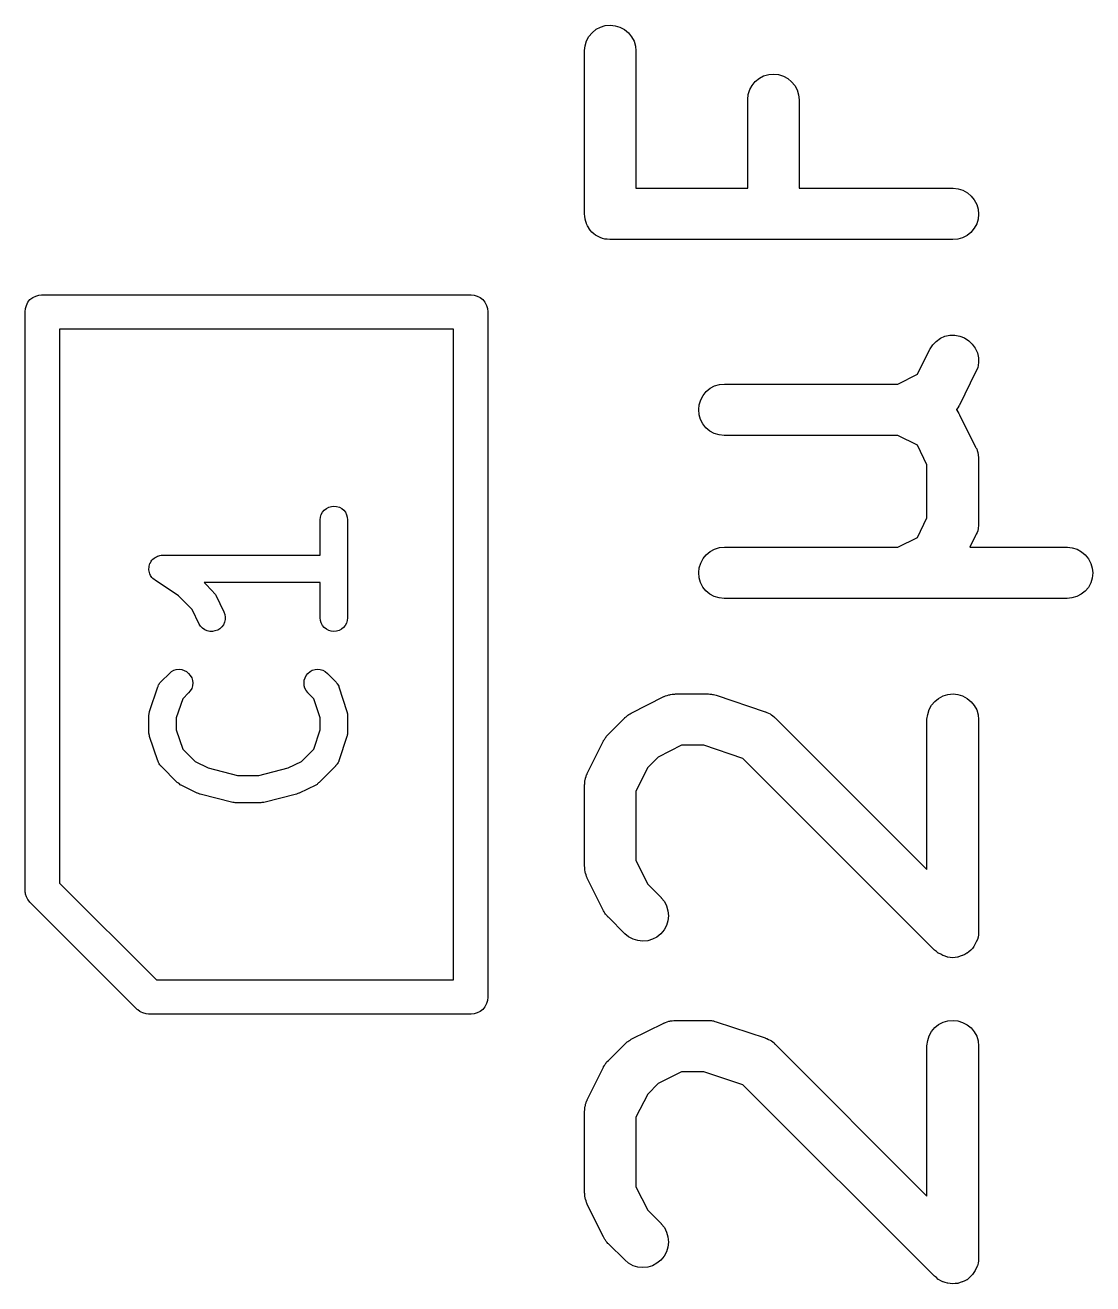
# Model space of a CAD drawing. Extents: x 123.2 to 171.9, y -130.5 to -87.1.
# Drawn here: x 137.665 to 140.781, y -121.315 to -117.641 of the extents above; entities that cross this region are included whole.
import ezdxf

# ---------------------------------------------------------------- set-up
doc = ezdxf.new("R2010")
doc.units = 0
doc.header["$MEASUREMENT"] = 0
doc.layers.add('BLACK', color=7, linetype='CONTINUOUS')

msp = doc.modelspace()

# ---------------------------------------------------------------- linework, layer by layer
at = {"layer": 'BLACK', "linetype": 'CONTINUOUS'}
for p, q in [((139.358, -117.642), (139.373, -117.641)), ((139.373, -117.641), (139.387, -117.643)), ((139.303, -117.687), (139.31, -117.674)), ((139.31, -117.674), (139.32, -117.663)), ((139.32, -117.663), (139.331, -117.653)), ((139.331, -117.653), (139.344, -117.647)), ((139.344, -117.647), (139.358, -117.642)), ((139.387, -117.643), (139.401, -117.647)), ((139.401, -117.647), (139.414, -117.654)), ((139.414, -117.654), (139.426, -117.663)), ((139.426, -117.663), (139.435, -117.675)), ((139.435, -117.675), (139.442, -117.688)), ((139.297, -117.715), (139.299, -117.701)), ((139.299, -117.701), (139.303, -117.687)), ((139.442, -117.688), (139.446, -117.702)), ((139.446, -117.702), (139.447, -117.716)), ((139.297, -117.716), (139.297, -117.715)), ((139.297, -118.192), (139.297, -117.716)), ((139.447, -117.716), (139.447, -118.117)), ((139.82, -117.789), (139.835, -117.785)), ((139.835, -117.785), (139.849, -117.784)), ((139.849, -117.784), (139.864, -117.785)), ((139.864, -117.785), (139.878, -117.79)), ((139.78, -117.829), (139.787, -117.817)), ((139.787, -117.817), (139.796, -117.805)), ((139.796, -117.805), (139.808, -117.796)), ((139.808, -117.796), (139.82, -117.789)), ((139.878, -117.79), (139.891, -117.797)), ((139.891, -117.797), (139.902, -117.806)), ((139.902, -117.806), (139.911, -117.817)), ((139.911, -117.817), (139.918, -117.83)), ((139.774, -117.858), (139.775, -117.843)), ((139.774, -117.859), (139.774, -117.858)), ((139.774, -118.117), (139.774, -117.859)), ((139.775, -117.843), (139.78, -117.829)), ((139.918, -117.83), (139.922, -117.844)), ((139.922, -117.844), (139.924, -117.859)), ((139.924, -117.859), (139.924, -118.117)), ((139.447, -118.117), (139.774, -118.117)), ((139.924, -118.117), (140.372, -118.117)), ((140.372, -118.117), (140.373, -118.117)), ((140.373, -118.117), (140.388, -118.119)), ((140.388, -118.119), (140.402, -118.123)), ((140.402, -118.123), (140.415, -118.13)), ((140.415, -118.13), (140.426, -118.14)), ((140.426, -118.14), (140.435, -118.151)), ((140.435, -118.151), (140.442, -118.164)), ((139.298, -118.199), (139.297, -118.192)), ((140.442, -118.164), (140.446, -118.178)), ((140.446, -118.178), (140.447, -118.193)), ((139.299, -118.206), (139.298, -118.199)), ((139.299, -118.207), (139.299, -118.206)), ((139.301, -118.214), (139.299, -118.207)), ((139.299, -118.207), (139.299, -118.207)), ((139.303, -118.22), (139.301, -118.214)), ((139.303, -118.221), (139.303, -118.22)), ((139.306, -118.227), (139.303, -118.221)), ((139.303, -118.221), (139.303, -118.221)), ((139.31, -118.233), (139.306, -118.227)), ((140.442, -118.221), (140.435, -118.234)), ((140.446, -118.207), (140.442, -118.221)), ((140.447, -118.193), (140.446, -118.207)), ((139.31, -118.234), (139.31, -118.233)), ((139.314, -118.239), (139.31, -118.234)), ((139.31, -118.234), (139.31, -118.234)), ((139.319, -118.245), (139.314, -118.239)), ((139.325, -118.25), (139.319, -118.245)), ((139.319, -118.245), (139.319, -118.245)), ((139.319, -118.245), (139.319, -118.245)), ((139.33, -118.254), (139.325, -118.25)), ((139.337, -118.258), (139.33, -118.254)), ((139.33, -118.254), (139.33, -118.254)), ((139.33, -118.254), (139.33, -118.254)), ((139.343, -118.261), (139.337, -118.258)), ((139.35, -118.264), (139.343, -118.261)), ((139.343, -118.261), (139.343, -118.261)), ((139.343, -118.261), (139.343, -118.261)), ((139.357, -118.266), (139.35, -118.264)), ((139.364, -118.266), (139.357, -118.266)), ((139.357, -118.266), (139.357, -118.266)), ((139.357, -118.266), (139.357, -118.266)), ((139.371, -118.267), (139.364, -118.266)), ((140.387, -118.266), (140.372, -118.267)), ((140.401, -118.262), (140.387, -118.266)), ((140.414, -118.255), (140.401, -118.262)), ((140.425, -118.246), (140.414, -118.255)), ((140.435, -118.234), (140.425, -118.246)), ((139.372, -118.267), (139.371, -118.267)), ((140.372, -118.267), (139.372, -118.267)), ((139.372, -118.267), (139.372, -118.267)), ((139.372, -118.267), (139.372, -118.267)), ((139.372, -118.267), (139.372, -118.267)), ((137.673, -118.45), (137.679, -118.442)), ((137.679, -118.442), (137.687, -118.436)), ((137.687, -118.436), (137.696, -118.432)), ((137.696, -118.432), (137.705, -118.429)), ((137.705, -118.429), (137.713, -118.428)), ((137.713, -118.428), (137.715, -118.428)), ((137.715, -118.428), (137.717, -118.428)), ((137.717, -118.428), (138.963, -118.428)), ((138.963, -118.428), (138.965, -118.428)), ((138.965, -118.428), (138.967, -118.428)), ((138.967, -118.428), (138.975, -118.429)), ((138.975, -118.429), (138.984, -118.432)), ((138.984, -118.432), (138.993, -118.436)), ((138.993, -118.436), (139.001, -118.442)), ((139.001, -118.442), (139.007, -118.45)), ((137.665, -118.478), (137.666, -118.468)), ((137.665, -118.48), (137.665, -118.478)), ((137.665, -120.163), (137.665, -118.48)), ((137.666, -118.468), (137.669, -118.459)), ((137.669, -118.459), (137.673, -118.45)), ((139.007, -118.45), (139.011, -118.459)), ((139.011, -118.459), (139.014, -118.468)), ((139.014, -118.468), (139.015, -118.478)), ((139.015, -118.478), (139.015, -118.48)), ((139.015, -118.48), (139.015, -120.476)), ((137.765, -118.528), (137.765, -120.145)), ((138.915, -118.528), (137.765, -118.528)), ((138.915, -120.428), (138.915, -118.528)), ((140.324, -118.564), (140.336, -118.555)), ((140.336, -118.555), (140.349, -118.549)), ((140.349, -118.549), (140.364, -118.546)), ((140.364, -118.546), (140.378, -118.546)), ((140.378, -118.546), (140.393, -118.549)), ((140.393, -118.549), (140.406, -118.554)), ((140.406, -118.554), (140.419, -118.562)), ((140.269, -118.66), (140.305, -118.587)), ((140.305, -118.587), (140.306, -118.586)), ((140.306, -118.586), (140.314, -118.574)), ((140.314, -118.574), (140.324, -118.564)), ((140.419, -118.562), (140.429, -118.572)), ((140.429, -118.572), (140.438, -118.584)), ((140.438, -118.584), (140.444, -118.597)), ((140.444, -118.597), (140.447, -118.612)), ((140.447, -118.626), (140.445, -118.641)), ((140.447, -118.612), (140.447, -118.626)), ((140.212, -118.689), (140.269, -118.66)), ((140.439, -118.654), (140.392, -118.75)), ((140.445, -118.641), (140.439, -118.654)), ((139.653, -118.71), (139.664, -118.701)), ((139.664, -118.701), (139.677, -118.694)), ((139.677, -118.694), (139.691, -118.69)), ((139.691, -118.69), (139.706, -118.689)), ((139.706, -118.689), (140.212, -118.689)), ((139.632, -118.749), (139.637, -118.735)), ((139.637, -118.735), (139.644, -118.722)), ((139.644, -118.722), (139.653, -118.71)), ((139.631, -118.763), (139.632, -118.749)), ((139.632, -118.778), (139.631, -118.763)), ((139.636, -118.792), (139.632, -118.778)), ((140.387, -118.758), (140.383, -118.763)), ((140.383, -118.763), (140.383, -118.764)), ((140.383, -118.764), (140.383, -118.764)), ((140.383, -118.764), (140.384, -118.765)), ((140.384, -118.765), (140.387, -118.77)), ((140.39, -118.753), (140.387, -118.758)), ((140.387, -118.77), (140.39, -118.775)), ((140.391, -118.751), (140.39, -118.752)), ((140.39, -118.752), (140.39, -118.753)), ((140.39, -118.775), (140.391, -118.776)), ((140.392, -118.75), (140.391, -118.751)), ((140.391, -118.776), (140.392, -118.778)), ((140.392, -118.778), (140.439, -118.873)), ((139.643, -118.805), (139.636, -118.792)), ((139.652, -118.816), (139.643, -118.805)), ((139.663, -118.826), (139.652, -118.816)), ((139.676, -118.833), (139.663, -118.826)), ((139.69, -118.837), (139.676, -118.833)), ((139.705, -118.839), (139.69, -118.837)), ((139.706, -118.839), (139.705, -118.839)), ((140.212, -118.839), (139.706, -118.839)), ((140.269, -118.867), (140.212, -118.839)), ((140.297, -118.924), (140.269, -118.867)), ((140.439, -118.873), (140.44, -118.874)), ((140.44, -118.874), (140.441, -118.876)), ((140.441, -118.876), (140.442, -118.878)), ((140.442, -118.878), (140.443, -118.883)), ((140.443, -118.883), (140.445, -118.888)), ((140.445, -118.888), (140.445, -118.89)), ((140.445, -118.89), (140.446, -118.892)), ((140.297, -119.079), (140.297, -118.924)), ((140.446, -118.892), (140.446, -118.897)), ((140.446, -118.897), (140.447, -118.902)), ((140.447, -118.902), (140.447, -118.904)), ((140.447, -118.904), (140.447, -118.907)), ((140.447, -118.907), (140.447, -119.097)), ((138.527, -119.077), (138.529, -119.069)), ((138.529, -119.069), (138.533, -119.063)), ((138.533, -119.063), (138.538, -119.057)), ((138.538, -119.057), (138.544, -119.052)), ((138.544, -119.052), (138.551, -119.048)), ((138.551, -119.048), (138.559, -119.046)), ((138.559, -119.046), (138.566, -119.045)), ((138.566, -119.045), (138.574, -119.046)), ((138.574, -119.046), (138.582, -119.048)), ((138.582, -119.048), (138.589, -119.052)), ((138.589, -119.052), (138.595, -119.057)), ((138.595, -119.057), (138.6, -119.063)), ((138.6, -119.063), (138.603, -119.07)), ((138.603, -119.07), (138.605, -119.077)), ((138.526, -119.085), (138.527, -119.077)), ((138.526, -119.188), (138.526, -119.085)), ((138.526, -119.085), (138.526, -119.085)), ((138.605, -119.077), (138.606, -119.085)), ((138.606, -119.085), (138.606, -119.371)), ((140.269, -119.136), (140.297, -119.079)), ((140.447, -119.102), (140.446, -119.108)), ((140.446, -119.108), (140.446, -119.113)), ((140.447, -119.097), (140.447, -119.098)), ((140.447, -119.098), (140.447, -119.1)), ((140.447, -119.1), (140.447, -119.102)), ((140.212, -119.165), (140.269, -119.136)), ((140.439, -119.131), (140.422, -119.165)), ((140.44, -119.129), (140.439, -119.131)), ((140.441, -119.127), (140.44, -119.129)), ((140.443, -119.122), (140.441, -119.127)), ((140.445, -119.117), (140.443, -119.122)), ((140.446, -119.113), (140.445, -119.115)), ((140.445, -119.115), (140.445, -119.117)), ((139.653, -119.187), (139.664, -119.177)), ((139.664, -119.177), (139.677, -119.171)), ((139.677, -119.171), (139.691, -119.166)), ((139.691, -119.166), (139.706, -119.165)), ((139.706, -119.165), (140.212, -119.165)), ((140.422, -119.165), (140.706, -119.165)), ((140.706, -119.165), (140.707, -119.165)), ((140.707, -119.165), (140.721, -119.167)), ((140.721, -119.167), (140.735, -119.171)), ((140.735, -119.171), (140.748, -119.178)), ((140.748, -119.178), (140.759, -119.187)), ((138.027, -119.22), (138.028, -119.216)), ((138.027, -119.224), (138.027, -119.22)), ((138.027, -119.22), (138.027, -119.22)), ((138.027, -119.22), (138.027, -119.22)), ((138.028, -119.216), (138.029, -119.212)), ((138.029, -119.212), (138.031, -119.21)), ((138.029, -119.212), (138.029, -119.212)), ((138.029, -119.212), (138.029, -119.212)), ((138.031, -119.21), (138.033, -119.206)), ((138.033, -119.206), (138.035, -119.203)), ((138.033, -119.206), (138.033, -119.206)), ((138.033, -119.206), (138.033, -119.206)), ((138.035, -119.203), (138.038, -119.2)), ((138.038, -119.2), (138.041, -119.197)), ((138.038, -119.2), (138.038, -119.2)), ((138.038, -119.2), (138.038, -119.2)), ((138.041, -119.197), (138.044, -119.195)), ((138.044, -119.195), (138.048, -119.193)), ((138.044, -119.195), (138.044, -119.195)), ((138.044, -119.195), (138.044, -119.195)), ((138.048, -119.193), (138.051, -119.191)), ((138.051, -119.191), (138.055, -119.19)), ((138.051, -119.191), (138.051, -119.191)), ((138.051, -119.191), (138.051, -119.191)), ((138.055, -119.19), (138.058, -119.189)), ((138.058, -119.189), (138.062, -119.188)), ((138.058, -119.189), (138.058, -119.189)), ((138.058, -119.189), (138.058, -119.189)), ((138.062, -119.188), (138.066, -119.188)), ((138.066, -119.188), (138.526, -119.188)), ((139.632, -119.225), (139.637, -119.211)), ((139.637, -119.211), (139.644, -119.198)), ((139.644, -119.198), (139.653, -119.187)), ((140.759, -119.187), (140.768, -119.199)), ((140.768, -119.199), (140.775, -119.212)), ((140.775, -119.212), (140.779, -119.226)), ((138.026, -119.228), (138.027, -119.224)), ((138.026, -119.231), (138.026, -119.228)), ((138.026, -119.228), (138.026, -119.228)), ((138.026, -119.228), (138.026, -119.228)), ((138.027, -119.235), (138.026, -119.231)), ((138.028, -119.239), (138.027, -119.235)), ((138.027, -119.235), (138.027, -119.235)), ((138.027, -119.235), (138.027, -119.235)), ((138.029, -119.243), (138.028, -119.239)), ((138.031, -119.247), (138.029, -119.243)), ((138.029, -119.243), (138.029, -119.243)), ((138.029, -119.243), (138.029, -119.243)), ((138.033, -119.25), (138.031, -119.247)), ((138.035, -119.253), (138.033, -119.25)), ((138.033, -119.25), (138.033, -119.25)), ((138.033, -119.25), (138.033, -119.25)), ((138.038, -119.256), (138.035, -119.253)), ((138.041, -119.259), (138.038, -119.256)), ((138.038, -119.256), (138.038, -119.256)), ((138.038, -119.256), (138.038, -119.256)), ((139.631, -119.239), (139.632, -119.225)), ((139.632, -119.254), (139.631, -119.239)), ((139.636, -119.268), (139.632, -119.254)), ((140.779, -119.255), (140.775, -119.269)), ((140.779, -119.226), (140.781, -119.24)), ((140.781, -119.24), (140.779, -119.255)), ((138.044, -119.261), (138.041, -119.259)), ((138.112, -119.307), (138.044, -119.261)), ((138.044, -119.261), (138.044, -119.261)), ((138.044, -119.261), (138.044, -119.261)), ((138.044, -119.261), (138.044, -119.261)), ((138.044, -119.261), (138.044, -119.261)), ((138.526, -119.268), (138.187, -119.268)), ((138.187, -119.268), (138.214, -119.295)), ((138.526, -119.371), (138.526, -119.268)), ((139.643, -119.281), (139.636, -119.268)), ((139.652, -119.292), (139.643, -119.281)), ((139.663, -119.302), (139.652, -119.292)), ((140.759, -119.293), (140.747, -119.302)), ((140.768, -119.282), (140.759, -119.293)), ((140.775, -119.269), (140.768, -119.282)), ((138.152, -119.347), (138.112, -119.307)), ((138.214, -119.295), (138.214, -119.295)), ((138.214, -119.295), (138.215, -119.297)), ((138.215, -119.297), (138.217, -119.299)), ((138.217, -119.299), (138.218, -119.3)), ((138.218, -119.3), (138.219, -119.301)), ((138.219, -119.301), (138.22, -119.303)), ((138.22, -119.303), (138.221, -119.305)), ((138.221, -119.305), (138.245, -119.353)), ((139.676, -119.309), (139.663, -119.302)), ((139.69, -119.313), (139.676, -119.309)), ((139.705, -119.315), (139.69, -119.313)), ((139.706, -119.315), (139.705, -119.315)), ((140.706, -119.315), (139.706, -119.315)), ((140.72, -119.313), (140.706, -119.315)), ((140.734, -119.309), (140.72, -119.313)), ((140.747, -119.302), (140.734, -119.309)), ((138.173, -119.389), (138.152, -119.347)), ((138.245, -119.353), (138.245, -119.353)), ((138.245, -119.353), (138.248, -119.361)), ((138.248, -119.361), (138.249, -119.369)), ((138.177, -119.395), (138.173, -119.389)), ((138.183, -119.401), (138.177, -119.395)), ((138.189, -119.406), (138.183, -119.401)), ((138.233, -119.403), (138.227, -119.407)), ((138.239, -119.397), (138.233, -119.403)), ((138.244, -119.391), (138.239, -119.397)), ((138.247, -119.384), (138.244, -119.391)), ((138.249, -119.376), (138.247, -119.384)), ((138.249, -119.369), (138.249, -119.376)), ((138.527, -119.379), (138.526, -119.371)), ((138.529, -119.386), (138.527, -119.379)), ((138.533, -119.393), (138.529, -119.386)), ((138.538, -119.399), (138.533, -119.393)), ((138.544, -119.404), (138.538, -119.399)), ((138.551, -119.408), (138.544, -119.404)), ((138.588, -119.404), (138.581, -119.408)), ((138.594, -119.399), (138.588, -119.404)), ((138.599, -119.393), (138.594, -119.399)), ((138.603, -119.387), (138.599, -119.393)), ((138.605, -119.379), (138.603, -119.387)), ((138.606, -119.371), (138.605, -119.379)), ((138.606, -119.371), (138.606, -119.371)), ((138.196, -119.409), (138.189, -119.406)), ((138.204, -119.411), (138.196, -119.409)), ((138.212, -119.411), (138.204, -119.411)), ((138.219, -119.409), (138.212, -119.411)), ((138.227, -119.407), (138.219, -119.409)), ((138.558, -119.41), (138.551, -119.408)), ((138.566, -119.411), (138.558, -119.41)), ((138.574, -119.41), (138.566, -119.411)), ((138.581, -119.408), (138.574, -119.41)), ((138.062, -119.557), (138.086, -119.533)), ((138.086, -119.533), (138.092, -119.528)), ((138.086, -119.533), (138.086, -119.533)), ((138.092, -119.528), (138.099, -119.524)), ((138.099, -119.524), (138.106, -119.522)), ((138.106, -119.522), (138.114, -119.521)), ((138.114, -119.521), (138.122, -119.522)), ((138.122, -119.522), (138.129, -119.525)), ((138.129, -119.525), (138.136, -119.528)), ((138.136, -119.528), (138.142, -119.533)), ((138.142, -119.533), (138.147, -119.539)), ((138.147, -119.539), (138.151, -119.546)), ((138.151, -119.546), (138.153, -119.554)), ((138.479, -119.553), (138.482, -119.546)), ((138.482, -119.546), (138.485, -119.539)), ((138.485, -119.539), (138.49, -119.533)), ((138.49, -119.533), (138.497, -119.528)), ((138.497, -119.528), (138.503, -119.524)), ((138.503, -119.524), (138.511, -119.522)), ((138.511, -119.522), (138.519, -119.521)), ((138.519, -119.521), (138.526, -119.522)), ((138.526, -119.522), (138.534, -119.524)), ((138.534, -119.524), (138.541, -119.528)), ((138.541, -119.528), (138.547, -119.533)), ((138.547, -119.533), (138.571, -119.557)), ((138.028, -119.644), (138.052, -119.572)), ((138.052, -119.572), (138.053, -119.571)), ((138.052, -119.572), (138.052, -119.572)), ((138.053, -119.57), (138.054, -119.567)), ((138.053, -119.571), (138.053, -119.57)), ((138.054, -119.567), (138.056, -119.565)), ((138.056, -119.564), (138.057, -119.563)), ((138.056, -119.565), (138.056, -119.564)), ((138.057, -119.563), (138.058, -119.561)), ((138.058, -119.561), (138.06, -119.559)), ((138.06, -119.559), (138.061, -119.558)), ((138.061, -119.558), (138.062, -119.557)), ((138.147, -119.584), (138.142, -119.59)), ((138.151, -119.577), (138.147, -119.584)), ((138.153, -119.569), (138.151, -119.577)), ((138.153, -119.554), (138.154, -119.561)), ((138.154, -119.561), (138.153, -119.569)), ((138.479, -119.561), (138.479, -119.553)), ((138.479, -119.569), (138.479, -119.561)), ((138.481, -119.576), (138.479, -119.569)), ((138.485, -119.583), (138.481, -119.576)), ((138.49, -119.589), (138.485, -119.583)), ((138.571, -119.557), (138.571, -119.557)), ((138.571, -119.557), (138.572, -119.558)), ((138.572, -119.558), (138.573, -119.559)), ((138.573, -119.559), (138.574, -119.561)), ((138.574, -119.561), (138.576, -119.563)), ((138.576, -119.563), (138.576, -119.564)), ((138.576, -119.564), (138.577, -119.565)), ((138.577, -119.565), (138.578, -119.568)), ((138.578, -119.568), (138.58, -119.57)), ((138.58, -119.57), (138.58, -119.571)), ((138.58, -119.571), (138.58, -119.572)), ((138.58, -119.572), (138.604, -119.644)), ((138.125, -119.607), (138.106, -119.663)), ((138.142, -119.59), (138.125, -119.607)), ((138.49, -119.59), (138.49, -119.589)), ((138.507, -119.607), (138.49, -119.59)), ((138.526, -119.663), (138.507, -119.607)), ((139.434, -119.649), (139.529, -119.601)), ((139.529, -119.601), (139.53, -119.601)), ((139.53, -119.601), (139.532, -119.6)), ((139.532, -119.6), (139.534, -119.599)), ((139.534, -119.599), (139.539, -119.598)), ((139.539, -119.598), (139.544, -119.596)), ((139.544, -119.596), (139.546, -119.596)), ((139.546, -119.596), (139.548, -119.595)), ((139.548, -119.595), (139.553, -119.594)), ((139.553, -119.594), (139.558, -119.594)), ((139.558, -119.594), (139.561, -119.594)), ((139.561, -119.594), (139.563, -119.593)), ((139.563, -119.593), (139.658, -119.593)), ((139.658, -119.593), (139.659, -119.593)), ((139.659, -119.593), (139.663, -119.594)), ((139.663, -119.594), (139.668, -119.594)), ((139.668, -119.594), (139.671, -119.595)), ((139.671, -119.595), (139.674, -119.595)), ((139.674, -119.595), (139.678, -119.596)), ((139.678, -119.596), (139.682, -119.597)), ((139.682, -119.597), (139.825, -119.645)), ((140.31, -119.626), (140.32, -119.615)), ((140.32, -119.615), (140.331, -119.606)), ((140.331, -119.606), (140.344, -119.599)), ((140.344, -119.599), (140.358, -119.595)), ((140.358, -119.595), (140.373, -119.593)), ((140.373, -119.593), (140.387, -119.595)), ((140.387, -119.595), (140.401, -119.599)), ((140.401, -119.599), (140.414, -119.606)), ((140.414, -119.606), (140.426, -119.616)), ((140.426, -119.616), (140.435, -119.627)), ((138.026, -119.654), (138.027, -119.652)), ((138.026, -119.656), (138.026, -119.654)), ((138.026, -119.657), (138.026, -119.656)), ((138.026, -119.704), (138.026, -119.657)), ((138.027, -119.648), (138.028, -119.646)), ((138.027, -119.65), (138.027, -119.648)), ((138.027, -119.652), (138.027, -119.65)), ((138.028, -119.646), (138.028, -119.644)), ((138.604, -119.644), (138.604, -119.644)), ((138.604, -119.644), (138.605, -119.647)), ((138.605, -119.647), (138.605, -119.649)), ((138.605, -119.649), (138.606, -119.65)), ((138.606, -119.65), (138.606, -119.652)), ((138.606, -119.652), (138.606, -119.654)), ((138.606, -119.654), (138.606, -119.657)), ((138.606, -119.657), (138.606, -119.704)), ((139.415, -119.662), (139.419, -119.66)), ((139.415, -119.663), (139.415, -119.662)), ((139.419, -119.66), (139.422, -119.657)), ((139.422, -119.657), (139.424, -119.655)), ((139.424, -119.655), (139.427, -119.653)), ((139.427, -119.653), (139.431, -119.651)), ((139.431, -119.651), (139.434, -119.649)), ((139.825, -119.645), (139.826, -119.645)), ((139.826, -119.645), (139.828, -119.646)), ((139.828, -119.646), (139.83, -119.647)), ((139.83, -119.647), (139.834, -119.649)), ((139.834, -119.649), (139.839, -119.651)), ((139.839, -119.651), (139.841, -119.653)), ((139.841, -119.653), (139.843, -119.654)), ((139.843, -119.654), (139.847, -119.657)), ((139.847, -119.657), (139.851, -119.66)), ((139.851, -119.66), (139.852, -119.662)), ((139.852, -119.662), (139.854, -119.663)), ((140.297, -119.667), (140.299, -119.653)), ((140.299, -119.653), (140.303, -119.639)), ((140.303, -119.639), (140.31, -119.626)), ((140.435, -119.627), (140.442, -119.64)), ((140.442, -119.64), (140.446, -119.654)), ((140.446, -119.654), (140.447, -119.668)), ((138.106, -119.663), (138.106, -119.698)), ((138.106, -119.698), (138.125, -119.754)), ((138.507, -119.754), (138.526, -119.698)), ((138.526, -119.698), (138.526, -119.663)), ((139.367, -119.711), (139.415, -119.663)), ((139.854, -119.663), (140.297, -120.106)), ((140.297, -119.668), (140.297, -119.667)), ((140.297, -120.106), (140.297, -119.668)), ((140.447, -119.668), (140.447, -120.288)), ((138.026, -119.706), (138.026, -119.704)), ((138.026, -119.709), (138.026, -119.706)), ((138.027, -119.71), (138.026, -119.709)), ((138.027, -119.712), (138.027, -119.71)), ((138.028, -119.714), (138.027, -119.712)), ((138.028, -119.716), (138.028, -119.714)), ((138.028, -119.717), (138.028, -119.716)), ((138.052, -119.788), (138.028, -119.717)), ((138.604, -119.717), (138.58, -119.788)), ((138.605, -119.715), (138.604, -119.717)), ((138.606, -119.711), (138.605, -119.713)), ((138.605, -119.713), (138.605, -119.715)), ((138.606, -119.704), (138.606, -119.705)), ((138.606, -119.705), (138.606, -119.707)), ((138.606, -119.707), (138.606, -119.709)), ((138.606, -119.709), (138.606, -119.711)), ((139.305, -119.825), (139.353, -119.73)), ((139.353, -119.729), (139.356, -119.726)), ((139.353, -119.73), (139.353, -119.729)), ((139.356, -119.726), (139.358, -119.722)), ((139.358, -119.722), (139.36, -119.72)), ((139.36, -119.72), (139.361, -119.717)), ((139.361, -119.717), (139.364, -119.714)), ((139.364, -119.714), (139.367, -119.711)), ((138.125, -119.754), (138.161, -119.79)), ((138.471, -119.79), (138.507, -119.754)), ((139.581, -119.743), (139.512, -119.778)), ((139.646, -119.743), (139.581, -119.743)), ((139.76, -119.782), (139.646, -119.743)), ((138.053, -119.789), (138.052, -119.788)), ((138.053, -119.79), (138.053, -119.789)), ((138.054, -119.793), (138.053, -119.79)), ((138.055, -119.795), (138.054, -119.793)), ((138.056, -119.796), (138.055, -119.795)), ((138.056, -119.797), (138.056, -119.796)), ((138.058, -119.8), (138.056, -119.797)), ((138.06, -119.802), (138.058, -119.8)), ((138.061, -119.803), (138.06, -119.802)), ((138.061, -119.804), (138.061, -119.803)), ((138.062, -119.804), (138.061, -119.804)), ((138.109, -119.852), (138.062, -119.804)), ((138.161, -119.79), (138.199, -119.809)), ((138.199, -119.809), (138.285, -119.831)), ((138.347, -119.831), (138.433, -119.809)), ((138.433, -119.809), (138.471, -119.79)), ((138.571, -119.804), (138.523, -119.852)), ((138.572, -119.802), (138.571, -119.803)), ((138.571, -119.803), (138.571, -119.804)), ((138.574, -119.8), (138.572, -119.802)), ((138.576, -119.798), (138.574, -119.8)), ((138.577, -119.796), (138.576, -119.797)), ((138.576, -119.797), (138.576, -119.798)), ((138.578, -119.793), (138.577, -119.796)), ((138.579, -119.791), (138.578, -119.793)), ((138.58, -119.79), (138.579, -119.791)), ((138.58, -119.788), (138.58, -119.789)), ((138.58, -119.789), (138.58, -119.79)), ((139.482, -119.808), (139.447, -119.877)), ((139.512, -119.778), (139.482, -119.808)), ((140.319, -120.341), (139.76, -119.782)), ((138.285, -119.831), (138.347, -119.831)), ((139.298, -119.848), (139.299, -119.843)), ((139.299, -119.843), (139.3, -119.841)), ((139.3, -119.839), (139.302, -119.834)), ((139.3, -119.841), (139.3, -119.839)), ((139.302, -119.834), (139.303, -119.829)), ((139.303, -119.829), (139.305, -119.827)), ((139.305, -119.827), (139.305, -119.825)), ((138.111, -119.853), (138.109, -119.852)), ((138.113, -119.855), (138.111, -119.853)), ((138.114, -119.855), (138.113, -119.855)), ((138.115, -119.856), (138.114, -119.855)), ((138.117, -119.858), (138.115, -119.856)), ((138.119, -119.859), (138.117, -119.858)), ((138.12, -119.859), (138.119, -119.859)), ((138.167, -119.883), (138.12, -119.859)), ((138.513, -119.859), (138.465, -119.883)), ((138.515, -119.858), (138.513, -119.859)), ((138.517, -119.857), (138.515, -119.858)), ((138.518, -119.856), (138.517, -119.857)), ((138.519, -119.855), (138.518, -119.856)), ((138.521, -119.853), (138.519, -119.855)), ((138.523, -119.852), (138.521, -119.853)), ((138.523, -119.852), (138.523, -119.852)), ((139.297, -119.858), (139.298, -119.856)), ((139.297, -119.859), (139.297, -119.858)), ((139.297, -120.097), (139.297, -119.859)), ((139.298, -119.854), (139.298, -119.848)), ((139.298, -119.856), (139.298, -119.854)), ((139.447, -119.877), (139.447, -120.079)), ((138.168, -119.883), (138.167, -119.883)), ((138.171, -119.884), (138.168, -119.883)), ((138.168, -119.883), (138.168, -119.883)), ((138.175, -119.886), (138.171, -119.884)), ((138.176, -119.886), (138.175, -119.886)), ((138.175, -119.886), (138.175, -119.886)), ((138.175, -119.886), (138.175, -119.886)), ((138.271, -119.91), (138.176, -119.886)), ((138.272, -119.91), (138.271, -119.91)), ((138.271, -119.91), (138.271, -119.91)), ((138.275, -119.91), (138.272, -119.91)), ((138.278, -119.911), (138.275, -119.91)), ((138.279, -119.911), (138.278, -119.911)), ((138.28, -119.911), (138.279, -119.911)), ((138.352, -119.911), (138.28, -119.911)), ((138.28, -119.911), (138.28, -119.911)), ((138.353, -119.911), (138.352, -119.911)), ((138.356, -119.91), (138.353, -119.911)), ((138.353, -119.911), (138.353, -119.911)), ((138.36, -119.91), (138.356, -119.91)), ((138.361, -119.91), (138.36, -119.91)), ((138.36, -119.91), (138.36, -119.91)), ((138.362, -119.91), (138.361, -119.91)), ((138.457, -119.886), (138.362, -119.91)), ((138.461, -119.884), (138.457, -119.886)), ((138.457, -119.886), (138.457, -119.886)), ((138.457, -119.886), (138.457, -119.886)), ((138.464, -119.883), (138.461, -119.884)), ((138.465, -119.883), (138.464, -119.883)), ((138.464, -119.883), (138.464, -119.883)), ((138.465, -119.883), (138.465, -119.883)), ((139.298, -120.099), (139.297, -120.097)), ((139.298, -120.101), (139.298, -120.099)), ((139.298, -120.107), (139.298, -120.101)), ((139.447, -120.079), (139.482, -120.148)), ((139.299, -120.112), (139.298, -120.107)), ((139.299, -120.114), (139.299, -120.112)), ((139.3, -120.116), (139.299, -120.114)), ((139.302, -120.121), (139.3, -120.116)), ((139.303, -120.126), (139.302, -120.121)), ((139.304, -120.128), (139.303, -120.126)), ((139.305, -120.13), (139.304, -120.128)), ((139.305, -120.131), (139.305, -120.13)), ((139.353, -120.226), (139.305, -120.131)), ((137.665, -120.165), (137.665, -120.163)), ((137.665, -120.172), (137.665, -120.165)), ((137.666, -120.175), (137.665, -120.172)), ((137.666, -120.178), (137.666, -120.175)), ((137.765, -120.145), (138.048, -120.428)), ((139.482, -120.148), (139.521, -120.187)), ((137.669, -120.185), (137.666, -120.178)), ((137.673, -120.193), (137.669, -120.185)), ((137.677, -120.198), (137.673, -120.193)), ((137.679, -120.201), (137.677, -120.198)), ((137.681, -120.203), (137.679, -120.201)), ((137.99, -120.512), (137.681, -120.203)), ((139.521, -120.187), (139.521, -120.188)), ((139.521, -120.188), (139.531, -120.199)), ((139.531, -120.199), (139.537, -120.212)), ((139.537, -120.212), (139.541, -120.226)), ((139.355, -120.229), (139.353, -120.226)), ((139.357, -120.233), (139.355, -120.229)), ((139.359, -120.236), (139.357, -120.233)), ((139.361, -120.238), (139.359, -120.236)), ((139.364, -120.241), (139.361, -120.238)), ((139.366, -120.245), (139.364, -120.241)), ((139.367, -120.245), (139.366, -120.245)), ((139.415, -120.293), (139.367, -120.245)), ((139.541, -120.226), (139.543, -120.241)), ((139.543, -120.241), (139.541, -120.255)), ((139.53, -120.282), (139.52, -120.293)), ((139.537, -120.269), (139.53, -120.282)), ((139.541, -120.255), (139.537, -120.269)), ((139.426, -120.302), (139.415, -120.293)), ((139.439, -120.309), (139.426, -120.302)), ((139.453, -120.313), (139.439, -120.309)), ((139.467, -120.315), (139.453, -120.313)), ((139.482, -120.314), (139.467, -120.315)), ((139.496, -120.309), (139.482, -120.314)), ((139.509, -120.303), (139.496, -120.309)), ((139.52, -120.293), (139.509, -120.303)), ((140.438, -120.323), (140.434, -120.33)), ((140.441, -120.317), (140.438, -120.323)), ((140.444, -120.31), (140.441, -120.317)), ((140.441, -120.317), (140.441, -120.317)), ((140.441, -120.317), (140.441, -120.317)), ((140.446, -120.303), (140.444, -120.31)), ((140.447, -120.296), (140.446, -120.303)), ((140.446, -120.303), (140.446, -120.303)), ((140.446, -120.303), (140.446, -120.303)), ((140.447, -120.288), (140.447, -120.288)), ((140.447, -120.288), (140.447, -120.288)), ((140.447, -120.288), (140.447, -120.288)), ((140.447, -120.288), (140.447, -120.289)), ((140.447, -120.289), (140.447, -120.296)), ((140.325, -120.345), (140.319, -120.341)), ((140.33, -120.35), (140.325, -120.345)), ((140.331, -120.35), (140.33, -120.35)), ((140.337, -120.353), (140.331, -120.35)), ((140.331, -120.35), (140.331, -120.35)), ((140.343, -120.357), (140.337, -120.353)), ((140.344, -120.357), (140.343, -120.357)), ((140.343, -120.357), (140.343, -120.357)), ((140.35, -120.359), (140.344, -120.357)), ((140.357, -120.361), (140.35, -120.359)), ((140.394, -120.359), (140.387, -120.361)), ((140.4, -120.357), (140.394, -120.359)), ((140.401, -120.357), (140.4, -120.357)), ((140.407, -120.354), (140.401, -120.357)), ((140.401, -120.357), (140.401, -120.357)), ((140.413, -120.35), (140.407, -120.354)), ((140.414, -120.35), (140.413, -120.35)), ((140.419, -120.346), (140.414, -120.35)), ((140.414, -120.35), (140.414, -120.35)), ((140.425, -120.341), (140.419, -120.346)), ((140.43, -120.336), (140.425, -120.341)), ((140.425, -120.341), (140.425, -120.341)), ((140.425, -120.341), (140.425, -120.341)), ((140.434, -120.33), (140.43, -120.336)), ((140.434, -120.33), (140.434, -120.33)), ((140.434, -120.33), (140.434, -120.33)), ((140.358, -120.361), (140.357, -120.361)), ((140.357, -120.361), (140.357, -120.361)), ((140.365, -120.362), (140.358, -120.361)), ((140.372, -120.363), (140.365, -120.362)), ((140.379, -120.362), (140.372, -120.363)), ((140.372, -120.363), (140.372, -120.363)), ((140.372, -120.363), (140.372, -120.363)), ((140.386, -120.361), (140.379, -120.362)), ((140.387, -120.361), (140.386, -120.361)), ((140.387, -120.361), (140.387, -120.361)), ((138.048, -120.428), (138.915, -120.428)), ((139.007, -120.506), (139.001, -120.514)), ((139.011, -120.497), (139.007, -120.506)), ((139.014, -120.488), (139.011, -120.497)), ((139.015, -120.478), (139.014, -120.488)), ((139.015, -120.476), (139.015, -120.478)), ((137.992, -120.514), (137.99, -120.512)), ((137.994, -120.515), (137.992, -120.514)), ((138, -120.52), (137.994, -120.515)), ((138.004, -120.522), (138, -120.52)), ((138.008, -120.524), (138.004, -120.522)), ((138.018, -120.527), (138.008, -120.524)), ((138.025, -120.528), (138.018, -120.527)), ((138.028, -120.528), (138.025, -120.528)), ((138.025, -120.528), (138.025, -120.528)), ((138.03, -120.528), (138.028, -120.528)), ((138.963, -120.528), (138.03, -120.528)), ((138.965, -120.528), (138.963, -120.528)), ((138.967, -120.528), (138.965, -120.528)), ((138.975, -120.527), (138.967, -120.528)), ((138.984, -120.524), (138.975, -120.527)), ((138.993, -120.52), (138.984, -120.524)), ((139.001, -120.514), (138.993, -120.52)), ((139.434, -120.601), (139.529, -120.554)), ((139.529, -120.554), (139.53, -120.553)), ((139.53, -120.553), (139.532, -120.553)), ((139.532, -120.553), (139.534, -120.552)), ((139.534, -120.552), (139.539, -120.55)), ((139.539, -120.55), (139.544, -120.548)), ((139.544, -120.548), (139.546, -120.548)), ((139.546, -120.548), (139.548, -120.547)), ((139.548, -120.547), (139.553, -120.547)), ((139.553, -120.547), (139.558, -120.546)), ((139.558, -120.546), (139.561, -120.546)), ((139.561, -120.546), (139.563, -120.546)), ((139.563, -120.546), (139.658, -120.546)), ((139.658, -120.546), (139.659, -120.546)), ((139.659, -120.546), (139.663, -120.546)), ((139.663, -120.546), (139.668, -120.546)), ((139.668, -120.546), (139.671, -120.547)), ((139.671, -120.547), (139.674, -120.547)), ((139.674, -120.547), (139.678, -120.549)), ((139.678, -120.549), (139.682, -120.55)), ((139.682, -120.55), (139.825, -120.597)), ((140.303, -120.591), (140.31, -120.578)), ((140.31, -120.578), (140.32, -120.567)), ((140.32, -120.567), (140.331, -120.558)), ((140.331, -120.558), (140.344, -120.551)), ((140.344, -120.551), (140.358, -120.547)), ((140.358, -120.547), (140.373, -120.546)), ((140.373, -120.546), (140.387, -120.547)), ((140.387, -120.547), (140.401, -120.552)), ((140.401, -120.552), (140.414, -120.559)), ((140.414, -120.559), (140.426, -120.568)), ((140.426, -120.568), (140.435, -120.579)), ((140.435, -120.579), (140.442, -120.592)), ((139.367, -120.663), (139.415, -120.615)), ((139.415, -120.615), (139.419, -120.612)), ((139.415, -120.615), (139.415, -120.615)), ((139.419, -120.612), (139.422, -120.609)), ((139.422, -120.609), (139.424, -120.608)), ((139.424, -120.608), (139.427, -120.606)), ((139.427, -120.606), (139.431, -120.604)), ((139.431, -120.604), (139.434, -120.601)), ((139.825, -120.597), (139.826, -120.598)), ((139.826, -120.598), (139.828, -120.599)), ((139.828, -120.599), (139.83, -120.599)), ((139.83, -120.599), (139.834, -120.602)), ((139.834, -120.602), (139.839, -120.604)), ((139.839, -120.604), (139.841, -120.605)), ((139.841, -120.605), (139.843, -120.606)), ((139.843, -120.606), (139.847, -120.609)), ((139.847, -120.609), (139.851, -120.612)), ((139.851, -120.612), (139.852, -120.614)), ((139.852, -120.614), (139.854, -120.615)), ((139.854, -120.615), (140.297, -121.059)), ((140.297, -120.62), (140.299, -120.605)), ((140.299, -120.605), (140.303, -120.591)), ((140.442, -120.592), (140.446, -120.606)), ((140.446, -120.606), (140.447, -120.621)), ((140.297, -120.621), (140.297, -120.62)), ((140.297, -121.059), (140.297, -120.621)), ((140.447, -120.621), (140.447, -121.24)), ((139.305, -120.778), (139.353, -120.683)), ((139.353, -120.682), (139.356, -120.678)), ((139.353, -120.683), (139.353, -120.682)), ((139.356, -120.678), (139.358, -120.674)), ((139.358, -120.674), (139.36, -120.672)), ((139.36, -120.672), (139.361, -120.669)), ((139.361, -120.669), (139.364, -120.666)), ((139.364, -120.666), (139.367, -120.663)), ((139.581, -120.696), (139.512, -120.73)), ((139.646, -120.696), (139.581, -120.696)), ((139.76, -120.734), (139.646, -120.696)), ((139.482, -120.761), (139.447, -120.829)), ((139.512, -120.73), (139.482, -120.761)), ((140.319, -121.293), (139.76, -120.734)), ((139.298, -120.801), (139.299, -120.796)), ((139.298, -120.806), (139.298, -120.801)), ((139.299, -120.796), (139.3, -120.794)), ((139.3, -120.791), (139.302, -120.787)), ((139.3, -120.794), (139.3, -120.791)), ((139.302, -120.787), (139.303, -120.782)), ((139.303, -120.782), (139.305, -120.78)), ((139.305, -120.78), (139.305, -120.778)), ((139.297, -120.81), (139.298, -120.808)), ((139.297, -120.811), (139.297, -120.81)), ((139.297, -121.049), (139.297, -120.811)), ((139.298, -120.808), (139.298, -120.806)), ((139.447, -120.829), (139.447, -121.032)), ((139.298, -121.052), (139.297, -121.049)), ((139.298, -121.054), (139.298, -121.052)), ((139.298, -121.059), (139.298, -121.054)), ((139.447, -121.032), (139.482, -121.1)), ((139.299, -121.064), (139.298, -121.059)), ((139.299, -121.066), (139.299, -121.064)), ((139.3, -121.068), (139.299, -121.066)), ((139.302, -121.073), (139.3, -121.068)), ((139.303, -121.078), (139.302, -121.073)), ((139.304, -121.08), (139.303, -121.078)), ((139.305, -121.082), (139.304, -121.08)), ((139.305, -121.083), (139.305, -121.082)), ((139.353, -121.178), (139.305, -121.083)), ((139.482, -121.1), (139.521, -121.139)), ((139.521, -121.139), (139.521, -121.14)), ((139.521, -121.14), (139.531, -121.151)), ((139.531, -121.151), (139.537, -121.164)), ((139.537, -121.164), (139.541, -121.178)), ((139.355, -121.182), (139.353, -121.178)), ((139.357, -121.186), (139.355, -121.182)), ((139.359, -121.188), (139.357, -121.186)), ((139.361, -121.191), (139.359, -121.188)), ((139.364, -121.194), (139.361, -121.191)), ((139.366, -121.197), (139.364, -121.194)), ((139.367, -121.198), (139.366, -121.197)), ((139.415, -121.245), (139.367, -121.198)), ((139.541, -121.178), (139.543, -121.193)), ((139.543, -121.193), (139.541, -121.208)), ((139.53, -121.234), (139.52, -121.246)), ((139.537, -121.222), (139.53, -121.234)), ((139.541, -121.208), (139.537, -121.222)), ((140.447, -121.24), (140.447, -121.241)), ((140.447, -121.241), (140.447, -121.241)), ((140.447, -121.241), (140.447, -121.241)), ((140.447, -121.241), (140.447, -121.241)), ((140.447, -121.241), (140.447, -121.248)), ((139.426, -121.255), (139.415, -121.245)), ((139.439, -121.262), (139.426, -121.255)), ((139.453, -121.266), (139.439, -121.262)), ((139.467, -121.267), (139.453, -121.266)), ((139.482, -121.266), (139.467, -121.267)), ((139.496, -121.262), (139.482, -121.266)), ((139.509, -121.255), (139.496, -121.262)), ((139.52, -121.246), (139.509, -121.255)), ((140.438, -121.276), (140.434, -121.282)), ((140.441, -121.269), (140.438, -121.276)), ((140.444, -121.262), (140.441, -121.269)), ((140.441, -121.269), (140.441, -121.269)), ((140.441, -121.269), (140.441, -121.269)), ((140.446, -121.255), (140.444, -121.262)), ((140.447, -121.248), (140.446, -121.255)), ((140.446, -121.255), (140.446, -121.255)), ((140.446, -121.255), (140.446, -121.255)), ((140.325, -121.297), (140.319, -121.293)), ((140.33, -121.302), (140.325, -121.297)), ((140.331, -121.302), (140.33, -121.302)), ((140.337, -121.306), (140.331, -121.302)), ((140.331, -121.302), (140.331, -121.302)), ((140.343, -121.309), (140.337, -121.306)), ((140.344, -121.309), (140.343, -121.309)), ((140.343, -121.309), (140.343, -121.309)), ((140.35, -121.311), (140.344, -121.309)), ((140.357, -121.313), (140.35, -121.311)), ((140.358, -121.313), (140.357, -121.313)), ((140.357, -121.313), (140.357, -121.313)), ((140.365, -121.314), (140.358, -121.313)), ((140.372, -121.315), (140.365, -121.314)), ((140.379, -121.314), (140.372, -121.315)), ((140.372, -121.315), (140.372, -121.315)), ((140.372, -121.315), (140.372, -121.315)), ((140.386, -121.314), (140.379, -121.314)), ((140.387, -121.314), (140.386, -121.314)), ((140.394, -121.311), (140.387, -121.314)), ((140.387, -121.314), (140.387, -121.314)), ((140.4, -121.309), (140.394, -121.311)), ((140.401, -121.309), (140.4, -121.309)), ((140.407, -121.306), (140.401, -121.309)), ((140.401, -121.309), (140.401, -121.309)), ((140.413, -121.303), (140.407, -121.306)), ((140.414, -121.303), (140.413, -121.303)), ((140.419, -121.298), (140.414, -121.303)), ((140.414, -121.303), (140.414, -121.303)), ((140.425, -121.293), (140.419, -121.298)), ((140.43, -121.288), (140.425, -121.293)), ((140.425, -121.293), (140.425, -121.293)), ((140.425, -121.293), (140.425, -121.293)), ((140.434, -121.282), (140.43, -121.288)), ((140.434, -121.282), (140.434, -121.282)), ((140.434, -121.282), (140.434, -121.282))]:
    msp.add_line(p, q, dxfattribs=at)

doc.saveas('drawing.dxf')
